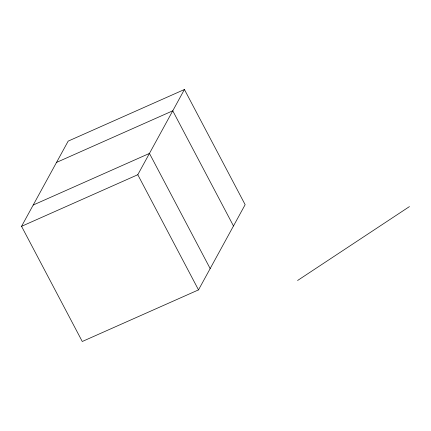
<?xml version="1.0" encoding="UTF-8"?>
<svg xmlns="http://www.w3.org/2000/svg" width="431" height="431" viewBox="0 0 431 431"><rect width="100%" height="100%" fill="white"/><g stroke="black" fill="none" stroke-linecap="round" stroke-linejoin="round"><path stroke-width="0.65" d="M21.55 226.329L68.184 141.115L184.42 89.503L245.142 204.671L198.508 289.885L82.267 341.497L21.55 226.329L137.791 174.722L184.42 89.503M297.579 280.5L409.45 206.594M56.526 162.417L172.761 110.81L233.483 225.973M33.209 205.027L149.449 153.414L210.166 268.583M137.791 174.722L198.508 289.885"/></g></svg>
